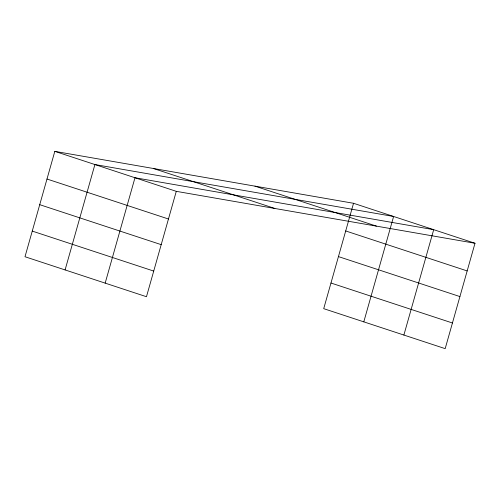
<?xml version="1.0" encoding="UTF-8"?>
<svg xmlns="http://www.w3.org/2000/svg" width="500" height="500" viewBox="0 0 500 500"><rect width="100%" height="100%" fill="white"/><g stroke="black" fill="none" stroke-linecap="round" stroke-linejoin="round"><path stroke-width="0.75" d="M353.531 203.281L54.819 151.356L25 256.737L146.469 296.719L176.287 191.337L475 243.263L445.181 348.644L323.713 308.663L353.531 203.281L475 243.263M65.088 269.931L94.906 164.55L393.619 216.475L363.794 321.856M105.169 283.125L134.987 177.744L433.7 229.669L403.881 335.05M254.956 186.144L376.425 226.125M345.7 230.95L467.169 270.931M153.394 168.494L274.862 208.469M54.819 151.356L176.287 191.337M338.444 256.594L459.913 296.575M46.988 179.025L168.463 219.006M330.969 283.019L452.438 322.994M39.731 204.675L161.2 244.65M32.256 231.094L153.725 271.075"/></g></svg>
